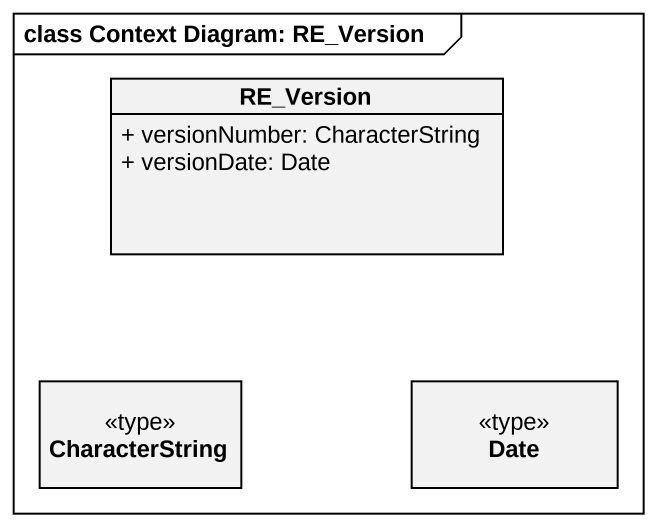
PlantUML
@startuml
mainframe class Context Diagram: RE_Version
hide circle
hide empty members
skinparam classAttributeIconSize 0
class RE_Version {
  + versionNumber: CharacterString
  + versionDate: Date
}
class CharacterString <<type>>
class Date <<type>>
@enduml
